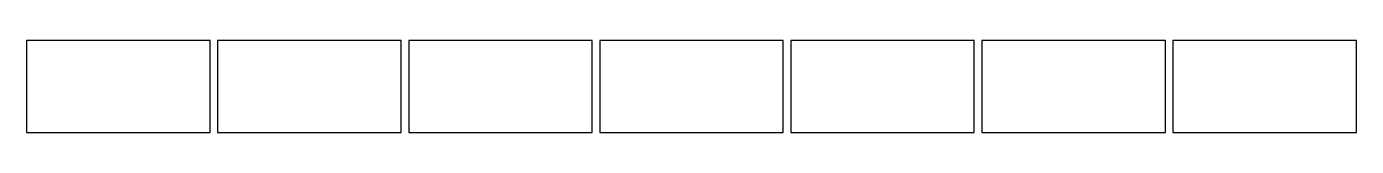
# Model space of a CAD drawing. Header units: millimetres. Extents: x -18174 to 50972, y 6312 to 16778.
# Drawn here: x 33292 to 50972, y 15553 to 16773 of the extents above; entities that cross this region are included whole.
import ezdxf

# ---------------------------------------------------------------- set-up
doc = ezdxf.new("R2010")
doc.units = ezdxf.units.MM
doc.header["$MEASUREMENT"] = 0
doc.layers.add('freeswerk_PLATEN', color=3, linetype='Continuous')

msp = doc.modelspace()

# ---------------------------------------------------------------- linework, layer by layer
at = {"layer": 'freeswerk_PLATEN'}
for points in [[(33292, 15553), (35732, 15553), (35732, 16773), (33292, 16773)], [(35832, 15553), (38272, 15553), (38272, 16773), (35832, 16773)], [(38372, 15553), (40812, 15553), (40812, 16773), (38372, 16773)], [(40912, 15553), (43352, 15553), (43352, 16773), (40912, 16773)], [(43452, 15553), (45892, 15553), (45892, 16773), (43452, 16773)], [(45992, 15553), (48432, 15553), (48432, 16773), (45992, 16773)], [(48532, 15553), (50972, 15553), (50972, 16773), (48532, 16773)]]:
    msp.add_lwpolyline(points, close=True, dxfattribs=at)

doc.saveas('drawing.dxf')
